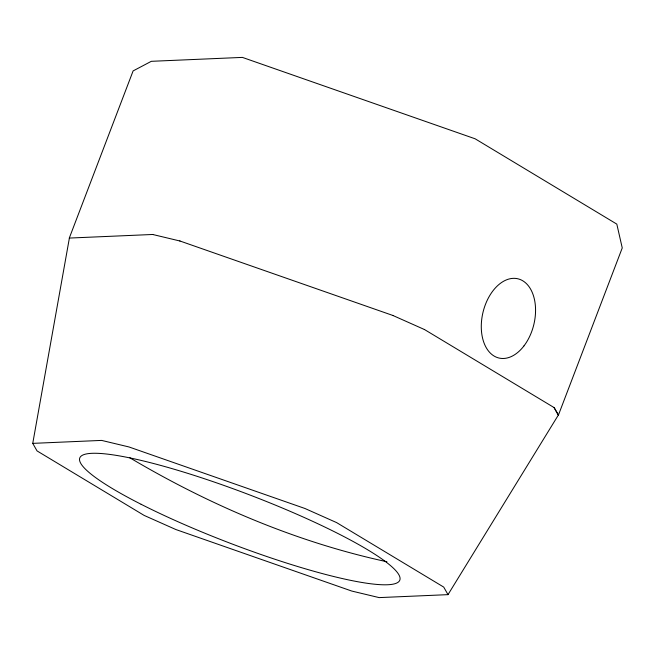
<?xml version="1.0" encoding="UTF-8"?>
<svg xmlns="http://www.w3.org/2000/svg" width="655" height="655" viewBox="0 0 655 655"><rect width="100%" height="100%" fill="white"/><g stroke="black" fill="none" stroke-linecap="round" stroke-linejoin="round"><path stroke-width="0.98" d="M554.04 407.557L558.322 415.098L448.004 594.642L379.147 597.606L351.776 591.056L175.802 529.51L144.149 515.419L37.032 450.91L32.75 443.369L69.389 238.06M152.762 234.474L69.291 238.068L133.112 70.92L151.313 61.316L242.383 57.394L475.129 138.794L616.813 224.116L622.25 247.942L558.42 415.098L554.204 407.647L424.334 329.449M32.75 443.369L101.599 440.406L128.97 446.956L304.952 508.493L336.596 522.592L443.722 587.093L448.004 594.642M386.917 561.753C296.306 542.168 209.444 504.956 129.829 457.788M152.656 234.474L180.027 241.024M179.765 240.934L393.106 315.546M392.844 315.456L424.489 329.547M523.918 345.963A40.733 26.143 -76.5 0 0 519.947 279.423A40.733 26.143 -76.5 0 0 481.376 329.833A40.733 26.143 -76.5 0 0 523.918 345.963M141.128 504.293A171.299 26.053 20.9 0 0 398.592 581.853A171.299 26.053 20.9 0 0 179.765 470.904A171.299 26.053 20.9 0 0 141.128 504.293"/></g></svg>
